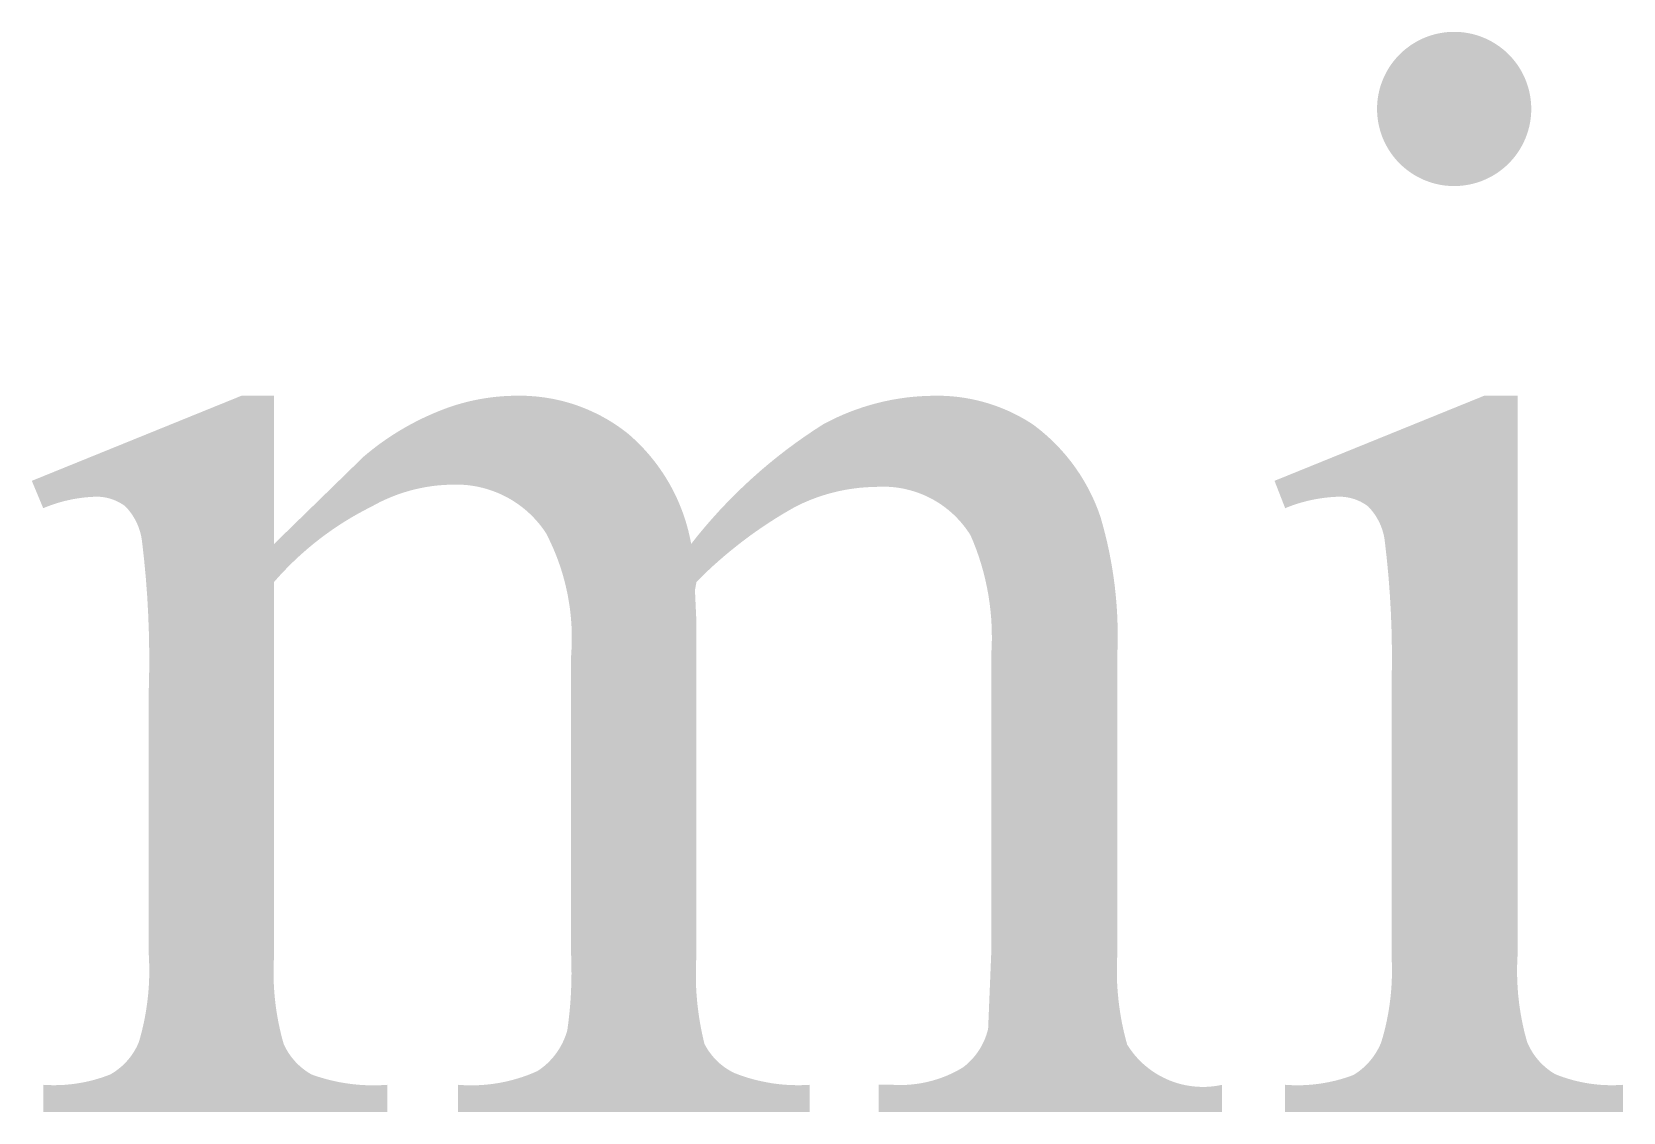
# Model space of a CAD drawing. Header units: millimetres. Extents: x 1235 to 1439, y 1033 to 1126.
# Drawn here: x 1353.87 to 1359.06, y 1052.98 to 1056.5 of the extents above; entities that cross this region are included whole.
import ezdxf

# ---------------------------------------------------------------- set-up
doc = ezdxf.new("R2010")
doc.units = ezdxf.units.MM
doc.layers.add('默认', color=18, linetype='Continuous', true_color=0x000000)

msp = doc.modelspace()

# ---------------------------------------------------------------- hatches: boundary and pattern name
at = {"layer": '默认'}
for points in [[(1358.5075, 1056.4996), (1358.5131, 1056.4995), (1358.5188, 1056.4993), (1358.5244, 1056.499), (1358.5301, 1056.4985), (1358.5359, 1056.4979), (1358.5417, 1056.4971), (1358.5475, 1056.4962), (1358.5533, 1056.4952), (1358.5591, 1056.494), (1358.565, 1056.4927), (1358.5708, 1056.4912), (1358.5767, 1056.4896), (1358.5826, 1056.4878), (1358.5884, 1056.4858), (1358.5942, 1056.4837), (1358.6, 1056.4815), (1358.6058, 1056.4791), (1358.6116, 1056.4765), (1358.6173, 1056.4738), (1358.6229, 1056.4709), (1358.6285, 1056.4679), (1358.6341, 1056.4647), (1358.6396, 1056.4614), (1358.645, 1056.4579), (1358.6503, 1056.4543), (1358.6556, 1056.4505), (1358.6607, 1056.4466), (1358.6658, 1056.4426), (1358.6708, 1056.4384), (1358.6756, 1056.4341), (1358.6804, 1056.4296), (1358.685, 1056.4251), (1358.6895, 1056.4204), (1358.6939, 1056.4156), (1358.6982, 1056.4107), (1358.7023, 1056.4057), (1358.7063, 1056.4006), (1358.7102, 1056.3954), (1358.7139, 1056.3901), (1358.7175, 1056.3847), (1358.7209, 1056.3793), (1358.7242, 1056.3737), (1358.7273, 1056.3682), (1358.7303, 1056.3625), (1358.7331, 1056.3568), (1358.7358, 1056.3511), (1358.7383, 1056.3453), (1358.7406, 1056.3395), (1358.7428, 1056.3337), (1358.7448, 1056.3279), (1358.7467, 1056.322), (1358.7484, 1056.3161), (1358.75, 1056.3102), (1358.7514, 1056.3044), (1358.7527, 1056.2985), (1358.7538, 1056.2927), (1358.7548, 1056.2868), (1358.7556, 1056.281), (1358.7563, 1056.2752), (1358.7569, 1056.2695), (1358.7573, 1056.2638), (1358.7576, 1056.2581), (1358.7578, 1056.2525), (1358.7578, 1056.2469), (1358.7577, 1056.2413), (1358.7575, 1056.2357), (1358.7572, 1056.23), (1358.7567, 1056.2243), (1358.7561, 1056.2185), (1358.7553, 1056.2128), (1358.7544, 1056.207), (1358.7534, 1056.2011), (1358.7522, 1056.1953), (1358.7509, 1056.1894), (1358.7494, 1056.1836), (1358.7478, 1056.1777), (1358.746, 1056.1719), (1358.744, 1056.166), (1358.7419, 1056.1602), (1358.7397, 1056.1544), (1358.7373, 1056.1486), (1358.7347, 1056.1429), (1358.732, 1056.1372), (1358.7291, 1056.1315), (1358.7261, 1056.1259), (1358.7229, 1056.1203), (1358.7196, 1056.1149), (1358.7161, 1056.1094), (1358.7125, 1056.1041), (1358.7087, 1056.0989), (1358.7048, 1056.0937), (1358.7008, 1056.0886), (1358.6966, 1056.0837), (1358.6923, 1056.0788), (1358.6878, 1056.074), (1358.6833, 1056.0694), (1358.6786, 1056.0649), (1358.6738, 1056.0605), (1358.6689, 1056.0562), (1358.6639, 1056.0521), (1358.6588, 1056.0481), (1358.6536, 1056.0442), (1358.6483, 1056.0405), (1358.6429, 1056.0369), (1358.6374, 1056.0335), (1358.6319, 1056.0302), (1358.6264, 1056.0271), (1358.6207, 1056.0241), (1358.615, 1056.0213), (1358.6093, 1056.0187), (1358.6035, 1056.0162), (1358.5977, 1056.0138), (1358.5919, 1056.0116), (1358.5861, 1056.0096), (1358.5802, 1056.0077), (1358.5743, 1056.006), (1358.5684, 1056.0044), (1358.5626, 1056.003), (1358.5567, 1056.0017), (1358.5508, 1056.0006), (1358.545, 1055.9996), (1358.5392, 1055.9988), (1358.5334, 1055.9981), (1358.5277, 1055.9975), (1358.522, 1055.9971), (1358.5163, 1055.9968), (1358.5106, 1055.9966), (1358.5051, 1055.9966), (1358.4995, 1055.9967), (1358.4939, 1055.9969), (1358.4882, 1055.9973), (1358.4825, 1055.9977), (1358.4767, 1055.9983), (1358.4709, 1055.9991), (1358.4651, 1056), (1358.4593, 1056.001), (1358.4535, 1056.0022), (1358.4476, 1056.0035), (1358.4418, 1056.005), (1358.4359, 1056.0067), (1358.4301, 1056.0084), (1358.4242, 1056.0104), (1358.4184, 1056.0125), (1358.4126, 1056.0147), (1358.4068, 1056.0171), (1358.4011, 1056.0197), (1358.3953, 1056.0224), (1358.3897, 1056.0253), (1358.3841, 1056.0283), (1358.3785, 1056.0315), (1358.3731, 1056.0348), (1358.3676, 1056.0383), (1358.3623, 1056.0419), (1358.3571, 1056.0457), (1358.3519, 1056.0496), (1358.3468, 1056.0536), (1358.3418, 1056.0578), (1358.337, 1056.0621), (1358.3322, 1056.0666), (1358.3276, 1056.0711), (1358.3231, 1056.0758), (1358.3187, 1056.0806), (1358.3144, 1056.0855), (1358.3103, 1056.0905), (1358.3063, 1056.0957), (1358.3024, 1056.1009), (1358.2987, 1056.1062), (1358.2951, 1056.1115), (1358.2917, 1056.117), (1358.2884, 1056.1225), (1358.2853, 1056.1281), (1358.2823, 1056.1337), (1358.2795, 1056.1394), (1358.2769, 1056.1451), (1358.2743, 1056.1509), (1358.272, 1056.1567), (1358.2698, 1056.1625), (1358.2678, 1056.1684), (1358.2659, 1056.1742), (1358.2642, 1056.1801), (1358.2626, 1056.186), (1358.2612, 1056.1918), (1358.2599, 1056.1977), (1358.2588, 1056.2036), (1358.2578, 1056.2094), (1358.257, 1056.2152), (1358.2563, 1056.221), (1358.2557, 1056.2267), (1358.2553, 1056.2325), (1358.255, 1056.2381), (1358.2548, 1056.2438), (1358.2548, 1056.2493), (1358.2549, 1056.2549), (1358.2551, 1056.2606), (1358.2554, 1056.2662), (1358.2559, 1056.2719), (1358.2565, 1056.2777), (1358.2573, 1056.2835), (1358.2582, 1056.2893), (1358.2592, 1056.2951), (1358.2604, 1056.3009), (1358.2617, 1056.3068), (1358.2632, 1056.3126), (1358.2648, 1056.3185), (1358.2666, 1056.3244), (1358.2686, 1056.3302), (1358.2707, 1056.336), (1358.2729, 1056.3418), (1358.2753, 1056.3476), (1358.2779, 1056.3534), (1358.2806, 1056.3591), (1358.2835, 1056.3647), (1358.2865, 1056.3703), (1358.2897, 1056.3759), (1358.293, 1056.3814), (1358.2965, 1056.3868), (1358.3001, 1056.3921), (1358.3039, 1056.3974), (1358.3078, 1056.4025), (1358.3118, 1056.4076), (1358.316, 1056.4126), (1358.3203, 1056.4174), (1358.3248, 1056.4222), (1358.3293, 1056.4268), (1358.334, 1056.4313), (1358.3388, 1056.4357), (1358.3437, 1056.44), (1358.3487, 1056.4441), (1358.3539, 1056.4481), (1358.3591, 1056.452), (1358.3643, 1056.4557), (1358.3697, 1056.4593), (1358.3752, 1056.4627), (1358.3807, 1056.466), (1358.3863, 1056.4691), (1358.3919, 1056.4721), (1358.3976, 1056.4749), (1358.4033, 1056.4776), (1358.4091, 1056.4801), (1358.4149, 1056.4824), (1358.4207, 1056.4846), (1358.4266, 1056.4866), (1358.4324, 1056.4885), (1358.4383, 1056.4902), (1358.4442, 1056.4918), (1358.45, 1056.4932), (1358.4559, 1056.4945), (1358.4618, 1056.4956), (1358.4676, 1056.4966), (1358.4734, 1056.4975), (1358.4792, 1056.4982), (1358.4849, 1056.4987), (1358.4907, 1056.4991), (1358.4963, 1056.4994), (1358.502, 1056.4996)], [(1354.6569, 1055.3127), (1354.6569, 1054.8295), (1354.9493, 1055.1145), (1354.9628, 1055.1258), (1354.9766, 1055.1368), (1354.9905, 1055.1476), (1355.0047, 1055.1581), (1355.0192, 1055.1683), (1355.0338, 1055.1782), (1355.0486, 1055.1878), (1355.0636, 1055.1972), (1355.0789, 1055.2062), (1355.0942, 1055.215), (1355.1098, 1055.2234), (1355.1255, 1055.2315), (1355.1413, 1055.2393), (1355.1573, 1055.2467), (1355.1734, 1055.2539), (1355.1897, 1055.2607), (1355.2048, 1055.2668), (1355.2201, 1055.2725), (1355.2355, 1055.2779), (1355.2511, 1055.2829), (1355.2669, 1055.2875), (1355.2827, 1055.2917), (1355.2987, 1055.2956), (1355.3148, 1055.2991), (1355.3309, 1055.3022), (1355.3471, 1055.3049), (1355.3634, 1055.3072), (1355.3796, 1055.3091), (1355.396, 1055.3106), (1355.4123, 1055.3117), (1355.4286, 1055.3124), (1355.4449, 1055.3127), (1355.457, 1055.3129), (1355.4692, 1055.3128), (1355.4814, 1055.3124), (1355.4936, 1055.3117), (1355.5058, 1055.3108), (1355.5181, 1055.3097), (1355.5303, 1055.3082), (1355.5426, 1055.3065), (1355.5548, 1055.3045), (1355.567, 1055.3023), (1355.5792, 1055.2997), (1355.5913, 1055.2969), (1355.6034, 1055.2939), (1355.6154, 1055.2905), (1355.6273, 1055.287), (1355.6392, 1055.2831), (1355.6509, 1055.279), (1355.6626, 1055.2746), (1355.6742, 1055.27), (1355.6856, 1055.2651), (1355.697, 1055.2599), (1355.7082, 1055.2546), (1355.7193, 1055.249), (1355.7302, 1055.2431), (1355.741, 1055.2371), (1355.7516, 1055.2308), (1355.762, 1055.2243), (1355.7723, 1055.2176), (1355.7824, 1055.2107), (1355.7923, 1055.2036), (1355.8021, 1055.1963), (1355.8116, 1055.1888), (1355.8214, 1055.1803), (1355.831, 1055.1715), (1355.8405, 1055.1626), (1355.8498, 1055.1534), (1355.8589, 1055.1439), (1355.8678, 1055.1343), (1355.8766, 1055.1244), (1355.8851, 1055.1143), (1355.8935, 1055.1041), (1355.9016, 1055.0936), (1355.9095, 1055.0829), (1355.9172, 1055.0721), (1355.9247, 1055.0611), (1355.9319, 1055.0499), (1355.9389, 1055.0386), (1355.9457, 1055.0271), (1355.9522, 1055.0154), (1355.9584, 1055.0036), (1355.9644, 1054.9917), (1355.9701, 1054.9797), (1355.9756, 1054.9676), (1355.9807, 1054.9554), (1355.9856, 1054.943), (1355.9903, 1054.9306), (1355.9946, 1054.9182), (1355.9987, 1054.9056), (1356.0025, 1054.893), (1356.006, 1054.8804), (1356.0092, 1054.8677), (1356.0122, 1054.855), (1356.0149, 1054.8423), (1356.0173, 1054.8295), (1356.0399, 1054.858), (1356.0632, 1054.886), (1356.0872, 1054.9135), (1356.1117, 1054.9406), (1356.1369, 1054.9671), (1356.1627, 1054.9931), (1356.189, 1055.0185), (1356.2159, 1055.0434), (1356.2433, 1055.0677), (1356.2712, 1055.0914), (1356.2996, 1055.1144), (1356.3285, 1055.1368), (1356.3579, 1055.1586), (1356.3877, 1055.1797), (1356.4179, 1055.2001), (1356.4484, 1055.2198), (1356.4691, 1055.2306), (1356.4903, 1055.2409), (1356.5117, 1055.2505), (1356.5335, 1055.2595), (1356.5557, 1055.2678), (1356.5781, 1055.2754), (1356.6007, 1055.2824), (1356.6236, 1055.2886), (1356.6466, 1055.2942), (1356.6698, 1055.299), (1356.6931, 1055.3031), (1356.7165, 1055.3065), (1356.7399, 1055.3091), (1356.7634, 1055.311), (1356.7868, 1055.3122), (1356.8102, 1055.3127), (1356.8207, 1055.3128), (1356.8311, 1055.3127), (1356.8416, 1055.3124), (1356.8522, 1055.3119), (1356.8627, 1055.3112), (1356.8732, 1055.3103), (1356.8838, 1055.3092), (1356.8943, 1055.3079), (1356.9048, 1055.3064), (1356.9153, 1055.3047), (1356.9258, 1055.3028), (1356.9362, 1055.3007), (1356.9466, 1055.2985), (1356.957, 1055.296), (1356.9674, 1055.2933), (1356.9776, 1055.2904), (1356.9879, 1055.2874), (1356.998, 1055.2841), (1357.0081, 1055.2807), (1357.0182, 1055.277), (1357.0281, 1055.2732), (1357.038, 1055.2692), (1357.0478, 1055.265), (1357.0574, 1055.2607), (1357.067, 1055.2561), (1357.0765, 1055.2514), (1357.0859, 1055.2465), (1357.0952, 1055.2415), (1357.1043, 1055.2363), (1357.1134, 1055.231), (1357.1223, 1055.2254), (1357.1311, 1055.2198), (1357.1405, 1055.2128), (1357.1498, 1055.2055), (1357.1591, 1055.1981), (1357.1681, 1055.1905), (1357.1771, 1055.1827), (1357.1859, 1055.1747), (1357.1946, 1055.1665), (1357.2032, 1055.1582), (1357.2115, 1055.1496), (1357.2198, 1055.1409), (1357.2279, 1055.132), (1357.2358, 1055.123), (1357.2435, 1055.1138), (1357.2511, 1055.1045), (1357.2584, 1055.095), (1357.2656, 1055.0853), (1357.2726, 1055.0755), (1357.2794, 1055.0656), (1357.2861, 1055.0556), (1357.2925, 1055.0454), (1357.2987, 1055.0351), (1357.3047, 1055.0247), (1357.3105, 1055.0142), (1357.3161, 1055.0036), (1357.3214, 1054.993), (1357.3266, 1054.9822), (1357.3315, 1054.9714), (1357.3362, 1054.9605), (1357.3407, 1054.9495), (1357.345, 1054.9385), (1357.349, 1054.9274), (1357.3529, 1054.9163), (1357.3606, 1054.8889), (1357.3678, 1054.8614), (1357.3745, 1054.8337), (1357.3805, 1054.8058), (1357.386, 1054.7778), (1357.3909, 1054.7496), (1357.3952, 1054.7214), (1357.399, 1054.693), (1357.4021, 1054.6646), (1357.4046, 1054.6362), (1357.4066, 1054.6077), (1357.4079, 1054.5791), (1357.4087, 1054.5506), (1357.4088, 1054.5221), (1357.4084, 1054.4937), (1357.4074, 1054.4653), (1357.4074, 1053.489), (1357.4065, 1053.4706), (1357.406, 1053.4522), (1357.406, 1053.4337), (1357.4063, 1053.4153), (1357.4069, 1053.3968), (1357.408, 1053.3783), (1357.4095, 1053.3599), (1357.4113, 1053.3415), (1357.4135, 1053.3231), (1357.4161, 1053.3048), (1357.4191, 1053.2865), (1357.4224, 1053.2683), (1357.4262, 1053.2502), (1357.4303, 1053.2322), (1357.4347, 1053.2144), (1357.4396, 1053.1966), (1357.4424, 1053.1921), (1357.4453, 1053.1877), (1357.4483, 1053.1833), (1357.4514, 1053.1789), (1357.4546, 1053.1746), (1357.4579, 1053.1703), (1357.4612, 1053.166), (1357.4647, 1053.1618), (1357.4683, 1053.1577), (1357.472, 1053.1535), (1357.4757, 1053.1495), (1357.4796, 1053.1455), (1357.4835, 1053.1415), (1357.4876, 1053.1376), (1357.4917, 1053.1338), (1357.4959, 1053.1301), (1357.5002, 1053.1264), (1357.5046, 1053.1228), (1357.5091, 1053.1193), (1357.5136, 1053.1158), (1357.5182, 1053.1125), (1357.5229, 1053.1092), (1357.5277, 1053.106), (1357.5325, 1053.1029), (1357.5374, 1053.0999), (1357.5424, 1053.0969), (1357.5475, 1053.0941), (1357.5526, 1053.0914), (1357.5577, 1053.0888), (1357.5629, 1053.0863), (1357.5682, 1053.0838), (1357.5735, 1053.0815), (1357.5788, 1053.0793), (1357.5842, 1053.0772), (1357.5897, 1053.0752), (1357.5951, 1053.0733), (1357.6007, 1053.0716), (1357.6062, 1053.0699), (1357.6117, 1053.0684), (1357.6173, 1053.0669), (1357.6229, 1053.0656), (1357.6285, 1053.0644), (1357.6341, 1053.0633), (1357.6398, 1053.0623), (1357.6454, 1053.0615), (1357.6511, 1053.0607), (1357.6567, 1053.0601), (1357.6623, 1053.0595), (1357.6679, 1053.0591), (1357.6736, 1053.0588), (1357.6792, 1053.0586), (1357.6847, 1053.0585), (1357.6903, 1053.0585), (1357.6958, 1053.0586), (1357.7013, 1053.0588), (1357.7068, 1053.0592), (1357.7123, 1053.0596), (1357.7177, 1053.0601), (1357.7231, 1053.0607), (1357.7284, 1053.0615), (1357.7337, 1053.0623), (1357.7389, 1053.0632), (1357.7442, 1053.0642), (1357.7493, 1053.0653), (1357.7493, 1052.9761), (1356.6293, 1052.9761), (1356.6293, 1053.0653), (1356.6764, 1053.0653), (1356.6837, 1053.0649), (1356.6911, 1053.0647), (1356.6985, 1053.0646), (1356.7059, 1053.0647), (1356.7133, 1053.0649), (1356.7208, 1053.0652), (1356.7282, 1053.0657), (1356.7356, 1053.0663), (1356.7431, 1053.0671), (1356.7505, 1053.068), (1356.7579, 1053.069), (1356.7653, 1053.0702), (1356.7727, 1053.0716), (1356.7801, 1053.073), (1356.7874, 1053.0746), (1356.7947, 1053.0764), (1356.802, 1053.0783), (1356.8092, 1053.0803), (1356.8164, 1053.0825), (1356.8236, 1053.0848), (1356.8307, 1053.0872), (1356.8377, 1053.0898), (1356.8447, 1053.0925), (1356.8516, 1053.0953), (1356.8584, 1053.0983), (1356.8652, 1053.1013), (1356.872, 1053.1045), (1356.8786, 1053.1079), (1356.8852, 1053.1113), (1356.8916, 1053.1148), (1356.898, 1053.1185), (1356.9044, 1053.1223), (1356.9081, 1053.1252), (1356.9118, 1053.1281), (1356.9154, 1053.1312), (1356.9189, 1053.1343), (1356.9225, 1053.1376), (1356.9259, 1053.1409), (1356.9293, 1053.1443), (1356.9326, 1053.1478), (1356.9358, 1053.1514), (1356.939, 1053.155), (1356.9421, 1053.1587), (1356.9451, 1053.1625), (1356.948, 1053.1663), (1356.9509, 1053.1702), (1356.9537, 1053.1742), (1356.9563, 1053.1783), (1356.9589, 1053.1824), (1356.9614, 1053.1865), (1356.9638, 1053.1907), (1356.9661, 1053.195), (1356.9684, 1053.1993), (1356.9705, 1053.2036), (1356.9725, 1053.208), (1356.9744, 1053.2124), (1356.9762, 1053.2169), (1356.978, 1053.2214), (1356.9796, 1053.2259), (1356.9811, 1053.2304), (1356.9825, 1053.2349), (1356.9838, 1053.2395), (1356.985, 1053.2441), (1356.9861, 1053.2486), (1356.996, 1053.489), (1356.996, 1054.4653), (1356.9975, 1054.4901), (1356.9982, 1054.515), (1356.9981, 1054.5401), (1356.9973, 1054.5651), (1356.9958, 1054.5902), (1356.9934, 1054.6152), (1356.9903, 1054.6402), (1356.9865, 1054.6651), (1356.9818, 1054.6899), (1356.9765, 1054.7145), (1356.9704, 1054.7389), (1356.9635, 1054.763), (1356.956, 1054.787), (1356.9477, 1054.8106), (1356.9387, 1054.8339), (1356.9291, 1054.8568), (1356.9233, 1054.866), (1356.917, 1054.8751), (1356.9104, 1054.884), (1356.9035, 1054.8928), (1356.8962, 1054.9014), (1356.8886, 1054.9098), (1356.8807, 1054.918), (1356.8725, 1054.926), (1356.8639, 1054.9337), (1356.855, 1054.9412), (1356.8459, 1054.9483), (1356.8365, 1054.9552), (1356.8268, 1054.9618), (1356.8169, 1054.968), (1356.8119, 1054.971), (1356.8068, 1054.9739), (1356.8016, 1054.9767), (1356.7964, 1054.9794), (1356.7912, 1054.982), (1356.7859, 1054.9845), (1356.7806, 1054.987), (1356.7752, 1054.9893), (1356.7644, 1054.9937), (1356.7534, 1054.9977), (1356.7423, 1055.0014), (1356.7312, 1055.0046), (1356.72, 1055.0074), (1356.7087, 1055.0099), (1356.6974, 1055.0119), (1356.6861, 1055.0135), (1356.6748, 1055.0148), (1356.6636, 1055.0156), (1356.6524, 1055.0161), (1356.6413, 1055.0162), (1356.6303, 1055.016), (1356.6194, 1055.0154), (1356.6024, 1055.0149), (1356.5853, 1055.014), (1356.5683, 1055.0126), (1356.5512, 1055.0106), (1356.5342, 1055.0082), (1356.5173, 1055.0053), (1356.5004, 1055.0019), (1356.4836, 1054.9979), (1356.467, 1054.9935), (1356.4505, 1054.9886), (1356.4341, 1054.9833), (1356.4179, 1054.9775), (1356.402, 1054.9712), (1356.3862, 1054.9645), (1356.3707, 1054.9573), (1356.3555, 1054.9497), (1356.3336, 1054.9372), (1356.3119, 1054.9244), (1356.2904, 1054.9111), (1356.2691, 1054.8974), (1356.2481, 1054.8834), (1356.2273, 1054.869), (1356.2067, 1054.8542), (1356.1864, 1054.839), (1356.1664, 1054.8235), (1356.1467, 1054.8077), (1356.1272, 1054.7915), (1356.1081, 1054.7749), (1356.0892, 1054.7581), (1356.0707, 1054.7409), (1356.0525, 1054.7234), (1356.0346, 1054.7056), (1356.0297, 1054.6784), (1356.0346, 1054.5718), (1356.0346, 1053.489), (1356.0336, 1053.4708), (1356.0329, 1053.4526), (1356.0326, 1053.4344), (1356.0326, 1053.4161), (1356.033, 1053.3978), (1356.0337, 1053.3795), (1356.0348, 1053.3613), (1356.0363, 1053.343), (1356.0381, 1053.3248), (1356.0403, 1053.3066), (1356.0428, 1053.2885), (1356.0457, 1053.2705), (1356.0489, 1053.2525), (1356.0525, 1053.2346), (1356.0564, 1053.2168), (1356.0606, 1053.1991), (1356.0626, 1053.1953), (1356.0647, 1053.1915), (1356.0668, 1053.1878), (1356.069, 1053.1841), (1356.0713, 1053.1804), (1356.0737, 1053.1768), (1356.0761, 1053.1732), (1356.0787, 1053.1697), (1356.0813, 1053.1662), (1356.084, 1053.1627), (1356.0868, 1053.1593), (1356.0896, 1053.156), (1356.0925, 1053.1527), (1356.0955, 1053.1495), (1356.0985, 1053.1463), (1356.1016, 1053.1432), (1356.1048, 1053.1402), (1356.108, 1053.1372), (1356.1113, 1053.1343), (1356.1147, 1053.1315), (1356.1181, 1053.1288), (1356.1216, 1053.1261), (1356.1251, 1053.1235), (1356.1286, 1053.121), (1356.1322, 1053.1185), (1356.1359, 1053.1162), (1356.1396, 1053.1139), (1356.1433, 1053.1117), (1356.1471, 1053.1095), (1356.1508, 1053.1075), (1356.1547, 1053.1056), (1356.1585, 1053.1037), (1356.173, 1053.0981), (1356.1877, 1053.093), (1356.2026, 1053.0882), (1356.2177, 1053.0839), (1356.2328, 1053.08), (1356.2481, 1053.0765), (1356.2635, 1053.0734), (1356.279, 1053.0707), (1356.2946, 1053.0685), (1356.3102, 1053.0667), (1356.3258, 1053.0654), (1356.3415, 1053.0645), (1356.3571, 1053.0641), (1356.3727, 1053.064), (1356.3883, 1053.0644), (1356.4038, 1053.0653), (1356.4038, 1052.9761), (1355.2566, 1052.9761), (1355.2566, 1053.0653), (1355.273, 1053.0642), (1355.2895, 1053.0636), (1355.306, 1053.0635), (1355.3226, 1053.064), (1355.3392, 1053.065), (1355.3558, 1053.0665), (1355.3724, 1053.0686), (1355.3889, 1053.0711), (1355.4053, 1053.0742), (1355.4215, 1053.0778), (1355.4377, 1053.082), (1355.4537, 1053.0866), (1355.4695, 1053.0917), (1355.485, 1053.0973), (1355.5004, 1053.1034), (1355.5155, 1053.1099), (1355.5198, 1053.1127), (1355.5241, 1053.1157), (1355.5283, 1053.1188), (1355.5325, 1053.122), (1355.5366, 1053.1253), (1355.5407, 1053.1287), (1355.5447, 1053.1322), (1355.5486, 1053.1357), (1355.5524, 1053.1394), (1355.5561, 1053.1432), (1355.5598, 1053.1471), (1355.5634, 1053.151), (1355.5669, 1053.1551), (1355.5703, 1053.1592), (1355.5736, 1053.1634), (1355.5768, 1053.1677), (1355.5799, 1053.1721), (1355.583, 1053.1765), (1355.5859, 1053.181), (1355.5887, 1053.1856), (1355.5913, 1053.1902), (1355.5939, 1053.1949), (1355.5964, 1053.1996), (1355.5987, 1053.2043), (1355.601, 1053.2092), (1355.6031, 1053.214), (1355.6051, 1053.2189), (1355.607, 1053.2238), (1355.6088, 1053.2287), (1355.6104, 1053.2337), (1355.612, 1053.2387), (1355.6134, 1053.2437), (1355.6174, 1053.2741), (1355.6208, 1053.3047), (1355.6234, 1053.3353), (1355.6253, 1053.3661), (1355.6265, 1053.3968), (1355.627, 1053.4276), (1355.6267, 1053.4583), (1355.6258, 1053.489), (1355.6258, 1054.4653), (1355.6273, 1054.4907), (1355.628, 1054.5164), (1355.6277, 1054.5421), (1355.6273, 1054.5549), (1355.6266, 1054.5678), (1355.6257, 1054.5807), (1355.6245, 1054.5936), (1355.6232, 1054.6065), (1355.6216, 1054.6193), (1355.6198, 1054.6322), (1355.6177, 1054.645), (1355.6155, 1054.6578), (1355.613, 1054.6705), (1355.6102, 1054.6832), (1355.6073, 1054.6958), (1355.6041, 1054.7084), (1355.6008, 1054.7209), (1355.5972, 1054.7334), (1355.5934, 1054.7457), (1355.5893, 1054.758), (1355.5851, 1054.7702), (1355.5806, 1054.7824), (1355.576, 1054.7944), (1355.5661, 1054.8181), (1355.5554, 1054.8414), (1355.544, 1054.8642), (1355.538, 1054.8732), (1355.5316, 1054.882), (1355.525, 1054.8907), (1355.518, 1054.8992), (1355.5107, 1054.9075), (1355.5031, 1054.9157), (1355.4952, 1054.9237), (1355.4871, 1054.9314), (1355.4786, 1054.9389), (1355.4699, 1054.9461), (1355.4609, 1054.9531), (1355.4516, 1054.9598), (1355.4422, 1054.9662), (1355.4325, 1054.9723), (1355.4226, 1054.9781), (1355.4125, 1054.9836), (1355.4022, 1054.9887), (1355.3918, 1054.9935), (1355.3812, 1054.9979), (1355.3705, 1055.002), (1355.3597, 1055.0057), (1355.3489, 1055.0091), (1355.3379, 1055.0121), (1355.3269, 1055.0147), (1355.3159, 1055.017), (1355.3048, 1055.0189), (1355.2938, 1055.0204), (1355.2828, 1055.0216), (1355.2718, 1055.0224), (1355.2609, 1055.0229), (1355.25, 1055.023), (1355.2392, 1055.0228), (1355.222, 1055.0223), (1355.2048, 1055.0213), (1355.1876, 1055.0198), (1355.1703, 1055.0177), (1355.1531, 1055.015), (1355.136, 1055.0118), (1355.119, 1055.0081), (1355.1021, 1055.0038), (1355.0853, 1054.9989), (1355.0687, 1054.9936), (1355.0523, 1054.9877), (1355.0361, 1054.9813), (1355.0202, 1054.9744), (1355.0045, 1054.9671), (1354.9892, 1054.9592), (1354.9741, 1054.9509), (1354.9518, 1054.9395), (1354.9297, 1054.9275), (1354.9078, 1054.915), (1354.8863, 1054.9018), (1354.865, 1054.8882), (1354.8441, 1054.874), (1354.8235, 1054.8593), (1354.8033, 1054.844), (1354.7835, 1054.8283), (1354.7641, 1054.8121), (1354.7451, 1054.7954), (1354.7265, 1054.7783), (1354.7084, 1054.7607), (1354.6908, 1054.7427), (1354.6736, 1054.7244), (1354.6569, 1054.7056), (1354.6569, 1053.489), (1354.6559, 1053.4708), (1354.6553, 1053.4525), (1354.655, 1053.4342), (1354.6552, 1053.4159), (1354.6557, 1053.3976), (1354.6567, 1053.3793), (1354.658, 1053.361), (1354.6598, 1053.3427), (1354.6619, 1053.3245), (1354.6645, 1053.3063), (1354.6674, 1053.2882), (1354.6707, 1053.2701), (1354.6745, 1053.2522), (1354.6786, 1053.2344), (1354.683, 1053.2167), (1354.6879, 1053.1991), (1354.6897, 1053.1952), (1354.6915, 1053.1914), (1354.6934, 1053.1875), (1354.6954, 1053.1837), (1354.6975, 1053.18), (1354.6997, 1053.1762), (1354.7019, 1053.1726), (1354.7042, 1053.1689), (1354.7066, 1053.1653), (1354.7091, 1053.1617), (1354.7117, 1053.1582), (1354.7143, 1053.1547), (1354.717, 1053.1513), (1354.7198, 1053.148), (1354.7226, 1053.1446), (1354.7255, 1053.1414), (1354.7285, 1053.1382), (1354.7315, 1053.1351), (1354.7346, 1053.132), (1354.7378, 1053.129), (1354.741, 1053.1261), (1354.7443, 1053.1232), (1354.7476, 1053.1204), (1354.751, 1053.1177), (1354.7544, 1053.1151), (1354.7579, 1053.1125), (1354.7614, 1053.11), (1354.765, 1053.1076), (1354.7686, 1053.1053), (1354.7722, 1053.103), (1354.7759, 1053.1008), (1354.7796, 1053.0987), (1354.7943, 1053.0936), (1354.8092, 1053.0889), (1354.8242, 1053.0846), (1354.8394, 1053.0806), (1354.8546, 1053.0771), (1354.87, 1053.0739), (1354.8855, 1053.0712), (1354.9011, 1053.0689), (1354.9167, 1053.067), (1354.9323, 1053.0655), (1354.948, 1053.0644), (1354.9637, 1053.0638), (1354.9793, 1053.0635), (1354.995, 1053.0637), (1355.0106, 1053.0643), (1355.0261, 1053.0653), (1355.0261, 1052.9761), (1353.9036, 1052.9761), (1353.9036, 1053.0653), (1353.9174, 1053.0645), (1353.9313, 1053.0641), (1353.9452, 1053.0641), (1353.9591, 1053.0645), (1353.973, 1053.0652), (1353.9869, 1053.0664), (1354.0007, 1053.0679), (1354.0145, 1053.0698), (1354.0283, 1053.0721), (1354.042, 1053.0748), (1354.0556, 1053.0779), (1354.0691, 1053.0813), (1354.0825, 1053.0852), (1354.0957, 1053.0893), (1354.1088, 1053.0939), (1354.1217, 1053.0987), (1354.1256, 1053.1009), (1354.1294, 1053.1032), (1354.1332, 1053.1056), (1354.1369, 1053.1081), (1354.1407, 1053.1106), (1354.1443, 1053.1133), (1354.1479, 1053.116), (1354.1515, 1053.1188), (1354.155, 1053.1217), (1354.1585, 1053.1246), (1354.1619, 1053.1277), (1354.1652, 1053.1308), (1354.1685, 1053.134), (1354.1717, 1053.1372), (1354.1748, 1053.1406), (1354.1779, 1053.144), (1354.1809, 1053.1474), (1354.1838, 1053.1509), (1354.1866, 1053.1545), (1354.1894, 1053.1582), (1354.1921, 1053.1619), (1354.1947, 1053.1656), (1354.1972, 1053.1694), (1354.1996, 1053.1732), (1354.202, 1053.1771), (1354.2042, 1053.181), (1354.2064, 1053.185), (1354.2085, 1053.189), (1354.2104, 1053.193), (1354.2123, 1053.1971), (1354.2141, 1053.2012), (1354.2159, 1053.2053), (1354.2208, 1053.2225), (1354.2253, 1053.2398), (1354.2294, 1053.2572), (1354.2332, 1053.2747), (1354.2366, 1053.2924), (1354.2396, 1053.3101), (1354.2422, 1053.3279), (1354.2444, 1053.3457), (1354.2463, 1053.3636), (1354.2477, 1053.3815), (1354.2488, 1053.3995), (1354.2494, 1053.4174), (1354.2497, 1053.4354), (1354.2495, 1053.4533), (1354.249, 1053.4712), (1354.2481, 1053.489), (1354.2481, 1054.3563), (1354.2494, 1054.4167), (1354.2495, 1054.4772), (1354.2484, 1054.5378), (1354.2462, 1054.5983), (1354.2429, 1054.6587), (1354.2383, 1054.7191), (1354.2326, 1054.7793), (1354.2258, 1054.8394), (1354.2252, 1054.8433), (1354.2246, 1054.8472), (1354.2239, 1054.8511), (1354.2232, 1054.855), (1354.2223, 1054.8588), (1354.2214, 1054.8627), (1354.2204, 1054.8665), (1354.2193, 1054.8704), (1354.2181, 1054.8742), (1354.2168, 1054.878), (1354.2155, 1054.8818), (1354.2141, 1054.8855), (1354.2126, 1054.8893), (1354.2111, 1054.893), (1354.2094, 1054.8966), (1354.2077, 1054.9003), (1354.2059, 1054.9039), (1354.2041, 1054.9074), (1354.2021, 1054.9109), (1354.2001, 1054.9144), (1354.1981, 1054.9178), (1354.1959, 1054.9212), (1354.1937, 1054.9246), (1354.1915, 1054.9279), (1354.1891, 1054.9311), (1354.1868, 1054.9343), (1354.1843, 1054.9374), (1354.1818, 1054.9405), (1354.1792, 1054.9435), (1354.1766, 1054.9465), (1354.174, 1054.9494), (1354.1713, 1054.9522), (1354.1686, 1054.9542), (1354.1659, 1054.9561), (1354.1631, 1054.958), (1354.1603, 1054.9598), (1354.1574, 1054.9615), (1354.1545, 1054.9632), (1354.1515, 1054.9649), (1354.1485, 1054.9665), (1354.1455, 1054.968), (1354.1424, 1054.9694), (1354.1393, 1054.9708), (1354.1361, 1054.9721), (1354.1329, 1054.9734), (1354.1297, 1054.9746), (1354.1265, 1054.9757), (1354.1232, 1054.9767), (1354.1199, 1054.9777), (1354.1166, 1054.9786), (1354.1133, 1054.9794), (1354.11, 1054.9801), (1354.1066, 1054.9808), (1354.1033, 1054.9814), (1354.0999, 1054.9819), (1354.0965, 1054.9823), (1354.0931, 1054.9827), (1354.0898, 1054.983), (1354.0864, 1054.9832), (1354.083, 1054.9833), (1354.0797, 1054.9834), (1354.0763, 1054.9834), (1354.073, 1054.9833), (1354.0697, 1054.9832), (1354.059, 1054.9826), (1354.0484, 1054.9818), (1354.0378, 1054.9808), (1354.0272, 1054.9795), (1354.0166, 1054.978), (1354.006, 1054.9763), (1353.9955, 1054.9743), (1353.985, 1054.972), (1353.9746, 1054.9696), (1353.9642, 1054.9669), (1353.9539, 1054.964), (1353.9436, 1054.9608), (1353.9335, 1054.9574), (1353.9235, 1054.9538), (1353.9135, 1054.95), (1353.9036, 1054.946), (1353.8665, 1055.0352), (1354.5504, 1055.3127)], [(1358.7132, 1055.3127), (1358.7132, 1053.489), (1358.7123, 1053.4712), (1358.7117, 1053.4533), (1358.7116, 1053.4354), (1358.7118, 1053.4175), (1358.7124, 1053.3995), (1358.7134, 1053.3816), (1358.7147, 1053.3637), (1358.7165, 1053.3458), (1358.7186, 1053.328), (1358.7212, 1053.3102), (1358.7241, 1053.2925), (1358.7273, 1053.2748), (1358.731, 1053.2573), (1358.735, 1053.2398), (1358.7394, 1053.2225), (1358.7442, 1053.2053), (1358.7459, 1053.2013), (1358.7477, 1053.1972), (1358.7495, 1053.1933), (1358.7515, 1053.1893), (1358.7535, 1053.1854), (1358.7557, 1053.1815), (1358.7579, 1053.1777), (1358.7602, 1053.1739), (1358.7625, 1053.1701), (1358.765, 1053.1664), (1358.7675, 1053.1627), (1358.7701, 1053.159), (1358.7728, 1053.1555), (1358.7756, 1053.1519), (1358.7784, 1053.1485), (1358.7813, 1053.1451), (1358.7843, 1053.1417), (1358.7874, 1053.1384), (1358.7905, 1053.1352), (1358.7936, 1053.1321), (1358.7969, 1053.129), (1358.8002, 1053.1259), (1358.8035, 1053.123), (1358.8069, 1053.1201), (1358.8104, 1053.1173), (1358.8139, 1053.1146), (1358.8175, 1053.112), (1358.8211, 1053.1094), (1358.8247, 1053.1069), (1358.8284, 1053.1045), (1358.8321, 1053.1022), (1358.8359, 1053.1), (1358.849, 1053.0949), (1358.8622, 1053.0901), (1358.8757, 1053.0858), (1358.8892, 1053.0818), (1358.903, 1053.0782), (1358.9168, 1053.075), (1358.9307, 1053.0722), (1358.9447, 1053.0698), (1358.9588, 1053.0678), (1358.9729, 1053.0662), (1358.9871, 1053.065), (1359.0012, 1053.0643), (1359.0154, 1053.0639), (1359.0295, 1053.064), (1359.0436, 1053.0644), (1359.0576, 1053.0653), (1359.0576, 1052.9761), (1357.955, 1052.9761), (1357.955, 1053.0653), (1357.9691, 1053.0644), (1357.9832, 1053.0639), (1357.9974, 1053.0637), (1358.0116, 1053.064), (1358.0258, 1053.0647), (1358.04, 1053.0657), (1358.0541, 1053.0672), (1358.0683, 1053.069), (1358.0823, 1053.0712), (1358.0964, 1053.0739), (1358.1103, 1053.0769), (1358.1241, 1053.0802), (1358.1378, 1053.084), (1358.1513, 1053.0881), (1358.1647, 1053.0926), (1358.178, 1053.0975), (1358.1817, 1053.0998), (1358.1854, 1053.1022), (1358.189, 1053.1046), (1358.1926, 1053.1072), (1358.1962, 1053.1098), (1358.1997, 1053.1125), (1358.2032, 1053.1153), (1358.2066, 1053.1181), (1358.21, 1053.1211), (1358.2133, 1053.1241), (1358.2165, 1053.1271), (1358.2197, 1053.1302), (1358.2228, 1053.1334), (1358.2259, 1053.1367), (1358.2289, 1053.14), (1358.2319, 1053.1434), (1358.2347, 1053.1469), (1358.2375, 1053.1504), (1358.2402, 1053.1539), (1358.2429, 1053.1575), (1358.2455, 1053.1612), (1358.248, 1053.1649), (1358.2504, 1053.1687), (1358.2527, 1053.1725), (1358.255, 1053.1763), (1358.2571, 1053.1802), (1358.2592, 1053.1841), (1358.2612, 1053.188), (1358.2632, 1053.192), (1358.265, 1053.196), (1358.2668, 1053.2), (1358.2684, 1053.204), (1358.2735, 1053.2213), (1358.2782, 1053.2386), (1358.2825, 1053.2561), (1358.2864, 1053.2737), (1358.2899, 1053.2914), (1358.293, 1053.3092), (1358.2957, 1053.3271), (1358.298, 1053.345), (1358.2999, 1053.363), (1358.3014, 1053.381), (1358.3025, 1053.399), (1358.3032, 1053.4171), (1358.3035, 1053.4351), (1358.3033, 1053.4531), (1358.3028, 1053.4711), (1358.3019, 1053.489), (1358.3019, 1054.3637), (1358.3031, 1054.4235), (1358.3033, 1054.4834), (1358.3022, 1054.5433), (1358.3, 1054.6032), (1358.2966, 1054.6631), (1358.2921, 1054.7228), (1358.2864, 1054.7824), (1358.2796, 1054.8419), (1358.279, 1054.8457), (1358.2784, 1054.8495), (1358.2777, 1054.8533), (1358.2769, 1054.8571), (1358.276, 1054.8609), (1358.275, 1054.8647), (1358.274, 1054.8685), (1358.2729, 1054.8722), (1358.2717, 1054.876), (1358.2704, 1054.8797), (1358.2691, 1054.8834), (1358.2677, 1054.8871), (1358.2662, 1054.8907), (1358.2646, 1054.8943), (1358.263, 1054.8979), (1358.2613, 1054.9015), (1358.2595, 1054.905), (1358.2576, 1054.9085), (1358.2557, 1054.9119), (1358.2537, 1054.9153), (1358.2517, 1054.9187), (1358.2495, 1054.922), (1358.2473, 1054.9252), (1358.2451, 1054.9285), (1358.2428, 1054.9316), (1358.2404, 1054.9347), (1358.238, 1054.9378), (1358.2355, 1054.9408), (1358.233, 1054.9437), (1358.2304, 1054.9466), (1358.2277, 1054.9494), (1358.2251, 1054.9522), (1358.2224, 1054.9542), (1358.2197, 1054.9561), (1358.2169, 1054.958), (1358.2141, 1054.9598), (1358.2112, 1054.9615), (1358.2083, 1054.9632), (1358.2053, 1054.9649), (1358.2023, 1054.9665), (1358.1993, 1054.968), (1358.1962, 1054.9694), (1358.1931, 1054.9708), (1358.1899, 1054.9721), (1358.1867, 1054.9734), (1358.1835, 1054.9746), (1358.1803, 1054.9757), (1358.177, 1054.9767), (1358.1737, 1054.9777), (1358.1704, 1054.9786), (1358.1671, 1054.9794), (1358.1638, 1054.9801), (1358.1604, 1054.9808), (1358.1571, 1054.9814), (1358.1537, 1054.9819), (1358.1503, 1054.9823), (1358.1469, 1054.9827), (1358.1436, 1054.983), (1358.1402, 1054.9832), (1358.1368, 1054.9833), (1358.1335, 1054.9834), (1358.1301, 1054.9834), (1358.1268, 1054.9833), (1358.1235, 1054.9832), (1358.1127, 1054.9826), (1358.1019, 1054.9818), (1358.0911, 1054.9807), (1358.0804, 1054.9794), (1358.0696, 1054.9779), (1358.0589, 1054.9762), (1358.0482, 1054.9742), (1358.0376, 1054.972), (1358.027, 1054.9695), (1358.0165, 1054.9668), (1358.006, 1054.9639), (1357.9956, 1054.9608), (1357.9853, 1054.9574), (1357.9751, 1054.9538), (1357.965, 1054.95), (1357.955, 1054.946), (1357.9203, 1055.0352), (1358.6042, 1055.3127)]]:
    msp.add_hatch(color=256, dxfattribs=at).paths.add_polyline_path(points, flags=0)

doc.saveas('drawing.dxf')
